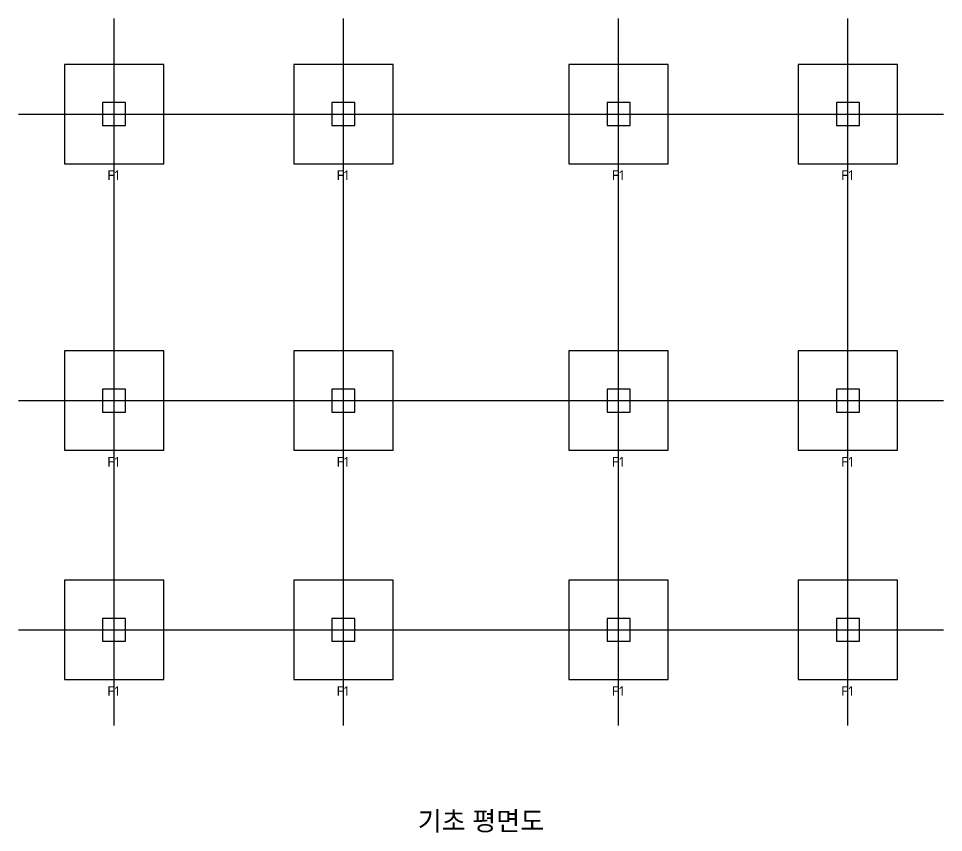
# Model space of a CAD drawing. Header units: millimetres. Extents: x -11175 to 201700, y -5303 to 124675.
# Drawn here: x 177500 to 201700, y -5303 to 16000 of the extents above; entities that cross this region are included whole.
import ezdxf
from ezdxf.enums import TextEntityAlignment as Align

# ---------------------------------------------------------------- set-up
doc = ezdxf.new("R2010")
doc.units = ezdxf.units.MM
for name, color, linetype in [('S-COLU', 7, 'Continuous'), ('S-FOOT', 6, 'Continuous'), ('S-GRID', 1, 'Continuous'), ('S-TITLE', 7, 'Continuous')]:
    doc.layers.add(name, color=color, linetype=linetype)
doc.styles.add('KOR', font='malgun.ttf')

msp = doc.modelspace()

# ---------------------------------------------------------------- linework, layer by layer
at = {"layer": 'S-COLU'}
for points in [[(179700, 13200), (180300, 13200), (180300, 13800), (179700, 13800)], [(185700, 13200), (186300, 13200), (186300, 13800), (185700, 13800)], [(192900, 13200), (193500, 13200), (193500, 13800), (192900, 13800)], [(198900, 13200), (199500, 13200), (199500, 13800), (198900, 13800)], [(179700, 5700), (180300, 5700), (180300, 6300), (179700, 6300)], [(185700, 5700), (186300, 5700), (186300, 6300), (185700, 6300)], [(192900, 5700), (193500, 5700), (193500, 6300), (192900, 6300)], [(198900, 5700), (199500, 5700), (199500, 6300), (198900, 6300)], [(179700, -300), (180300, -300), (180300, 300), (179700, 300)], [(185700, -300), (186300, -300), (186300, 300), (185700, 300)], [(192900, -300), (193500, -300), (193500, 300), (192900, 300)], [(198900, -300), (199500, -300), (199500, 300), (198900, 300)]]:
    msp.add_lwpolyline(points, close=True, dxfattribs=at)
at = {"layer": 'S-FOOT'}
for points in [[(178700, 12200), (181300, 12200), (181300, 14800), (178700, 14800)], [(184700, 12200), (187300, 12200), (187300, 14800), (184700, 14800)], [(191900, 12200), (194500, 12200), (194500, 14800), (191900, 14800)], [(197900, 12200), (200500, 12200), (200500, 14800), (197900, 14800)], [(178700, 4700), (181300, 4700), (181300, 7300), (178700, 7300)], [(184700, 4700), (187300, 4700), (187300, 7300), (184700, 7300)], [(191900, 4700), (194500, 4700), (194500, 7300), (191900, 7300)], [(197900, 4700), (200500, 4700), (200500, 7300), (197900, 7300)], [(178700, -1300), (181300, -1300), (181300, 1300), (178700, 1300)], [(184700, -1300), (187300, -1300), (187300, 1300), (184700, 1300)], [(191900, -1300), (194500, -1300), (194500, 1300), (191900, 1300)], [(197900, -1300), (200500, -1300), (200500, 1300), (197900, 1300)]]:
    msp.add_lwpolyline(points, close=True, dxfattribs=at)
at = {"layer": 'S-GRID'}
for p, q in [((180000, -2500), (180000, 16000)), ((186000, -2500), (186000, 16000)), ((193200, -2500), (193200, 16000)), ((199200, -2500), (199200, 16000)), ((177500, 13500), (201700, 13500)), ((177500, 6000), (201700, 6000)), ((177500, 0), (201700, 0))]:
    msp.add_line(p, q, dxfattribs=at)

# ---------------------------------------------------------------- texts
at = {"layer": 'S-FOOT', "style": 'KOR'}
for p in [(180000, 11900), (186000, 11900), (193200, 11900), (199200, 11900), (180000, 4400), (186000, 4400), (193200, 4400), (199200, 4400), (180000, -1600), (186000, -1600), (193200, -1600), (199200, -1600)]:
    msp.add_text('F1', height=250, dxfattribs=at).set_placement(p, align=Align.MIDDLE_CENTER)
at = {"layer": 'S-TITLE', "style": 'KOR'}
msp.add_text('기초 평면도', height=500, dxfattribs=at).set_placement((189600, -5000), align=Align.MIDDLE_CENTER)

doc.saveas('drawing.dxf')
